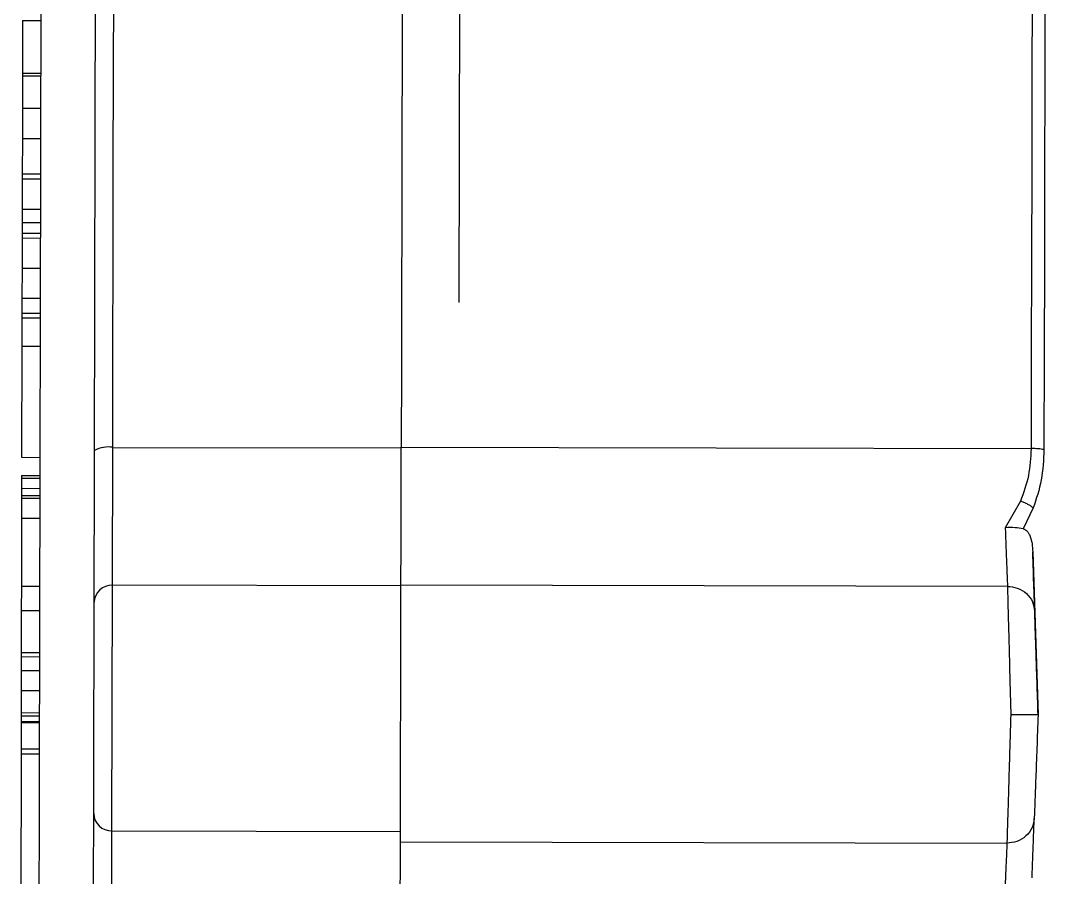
# Model space of a CAD drawing. Header units: millimetres. Extents: x 2063 to 4500, y 825 to 2548.
# Drawn here: x 2613.6 to 2669.9, y 2233.7 to 2280.8 of the extents above; entities that cross this region are included whole.
import ezdxf

# ---------------------------------------------------------------- set-up
doc = ezdxf.new("R2010")
doc.units = ezdxf.units.MM

msp = doc.modelspace()

# ---------------------------------------------------------------- linework, layer by layer
at = {"color": 7, "linetype": 'Continuous', "lineweight": 25}
for p, q in [((2637.67, 2265.298), (2637.786, 2319.4)), ((2613.703, 2280.781), (2614.703, 2280.779)), ((2613.697, 2277.749), (2613.693, 2275.962)), ((2613.697, 2277.886), (2614.697, 2277.884)), ((2613.697, 2277.749), (2614.697, 2277.747)), ((2613.693, 2275.962), (2613.69, 2274.308)), ((2613.693, 2275.962), (2614.693, 2275.96)), ((2613.69, 2274.308), (2613.685, 2272.356)), ((2613.69, 2274.308), (2614.69, 2274.306)), ((2613.685, 2272.084), (2613.681, 2270.425)), ((2613.685, 2272.356), (2614.685, 2272.354)), ((2613.685, 2272.356), (2613.685, 2272.084)), ((2613.685, 2272.084), (2614.685, 2272.082)), ((2613.681, 2270.425), (2613.68, 2269.685)), ((2613.681, 2270.425), (2614.681, 2270.422)), ((2613.68, 2269.685), (2613.678, 2269.112)), ((2613.68, 2269.685), (2614.68, 2269.683)), ((2613.678, 2268.84), (2613.674, 2267.181)), ((2613.678, 2269.112), (2614.678, 2269.11)), ((2613.678, 2269.112), (2613.678, 2268.84)), ((2613.678, 2268.84), (2614.678, 2268.838)), ((2613.674, 2267.181), (2613.671, 2265.537)), ((2613.674, 2267.181), (2614.674, 2267.178)), ((2613.671, 2265.537), (2613.669, 2264.71)), ((2613.671, 2265.537), (2614.671, 2265.535)), ((2613.669, 2264.71), (2614.669, 2264.707)), ((2613.669, 2264.71), (2613.669, 2264.46)), ((2613.669, 2264.46), (2613.665, 2262.896)), ((2613.669, 2264.46), (2614.669, 2264.458)), ((2613.665, 2262.885), (2613.652, 2256.797)), ((2613.665, 2262.896), (2614.665, 2262.894)), ((2634.496, 2257.35), (2669.082, 2257.276)), ((2613.652, 2256.797), (2614.652, 2256.794)), ((2618.637, 2249.772), (2618.653, 2257.344)), ((2618.653, 2257.344), (2634.496, 2257.31)), ((2613.65, 2255.797), (2614.65, 2255.795)), ((2613.649, 2255.095), (2613.648, 2254.703)), ((2613.65, 2255.653), (2613.649, 2255.095)), ((2613.649, 2255.095), (2614.649, 2255.092)), ((2613.65, 2255.653), (2614.65, 2255.651)), ((2613.647, 2254.559), (2613.645, 2253.461)), ((2613.648, 2254.703), (2613.647, 2254.559)), ((2613.647, 2254.559), (2614.647, 2254.557)), ((2613.648, 2254.703), (2614.648, 2254.701)), ((2668.49, 2254.387), (2667.66, 2252.933)), ((2668.549, 2254.368), (2668.49, 2254.387)), ((2669.196, 2254.014), (2668.651, 2252.866)), ((2613.645, 2253.461), (2613.637, 2249.722)), ((2613.645, 2253.461), (2614.645, 2253.459)), ((2669.172, 2251.603), (2669.465, 2242.658)), ((2613.637, 2249.722), (2613.634, 2248.393)), ((2613.637, 2249.722), (2614.637, 2249.72)), ((2618.608, 2236.291), (2618.637, 2249.772)), ((2634.48, 2249.738), (2618.637, 2249.772)), ((2667.782, 2249.709), (2634.48, 2249.78)), ((2613.634, 2248.393), (2614.634, 2248.391)), ((2613.634, 2248.393), (2613.634, 2248.213)), ((2613.634, 2248.132), (2613.632, 2247.496)), ((2613.634, 2248.213), (2613.634, 2248.132)), ((2613.632, 2247.496), (2613.632, 2247.149)), ((2613.632, 2247.149), (2613.63, 2246.282)), ((2613.63, 2246.282), (2613.629, 2246.081)), ((2613.629, 2246.081), (2614.629, 2246.079)), ((2613.629, 2246.081), (2613.629, 2245.85)), ((2613.629, 2245.85), (2613.627, 2245.242)), ((2613.629, 2245.85), (2614.629, 2245.848)), ((2613.627, 2245.242), (2613.625, 2243.99)), ((2613.627, 2245.099), (2614.627, 2245.097)), ((2613.625, 2243.99), (2613.622, 2242.776)), ((2613.625, 2243.99), (2614.625, 2243.988)), ((2613.622, 2242.776), (2614.622, 2242.774)), ((2613.621, 2242.286), (2614.621, 2242.284)), ((2613.621, 2242.286), (2613.621, 2242.229)), ((2613.621, 2242.229), (2614.621, 2242.226)), ((2613.622, 2242.603), (2614.622, 2242.601)), ((2669.465, 2242.658), (2669.465, 2242.658)), ((2613.617, 2240.521), (2613.59, 2227.792)), ((2613.618, 2240.797), (2613.617, 2240.521)), ((2613.617, 2240.521), (2614.617, 2240.519)), ((2613.618, 2240.797), (2614.618, 2240.795)), ((2618.592, 2228.719), (2618.608, 2236.291)), ((2618.608, 2236.291), (2634.451, 2236.257)), ((2634.45, 2235.685), (2667.752, 2235.614))]:
    msp.add_line(p, q, dxfattribs=at)
at = {"color": 7, "linetype": 'Continuous', "lineweight": 25, "flags": 128}
for points in [[(2618.653, 2257.344), (2618.665, 2262.603), (2618.676, 2267.774), (2618.686, 2272.833), (2618.697, 2277.756), (2618.707, 2282.523), (2618.717, 2287.111), (2618.726, 2291.5), (2618.735, 2295.669), (2618.744, 2299.6), (2618.752, 2303.275), (2618.759, 2306.677), (2618.765, 2309.792), (2618.771, 2312.604), (2618.777, 2315.102), (2618.781, 2317.273), (2618.785, 2319.109), (2618.789, 2320.6), (2618.791, 2321.741)], [(2669.219, 2321.312), (2669.216, 2320.16), (2669.213, 2318.662), (2669.209, 2316.824), (2669.205, 2314.654), (2669.199, 2312.164), (2669.193, 2309.362), (2669.187, 2306.263), (2669.179, 2302.88), (2669.172, 2299.227), (2669.163, 2295.322), (2669.154, 2291.182), (2669.145, 2286.825), (2669.135, 2282.27), (2669.125, 2277.539), (2669.115, 2272.652), (2669.104, 2267.63), (2669.093, 2262.498), (2669.082, 2257.276)], [(2669.925, 2321.023), (2669.923, 2319.875), (2669.92, 2318.382), (2669.916, 2316.551), (2669.911, 2314.389), (2669.906, 2311.908), (2669.9, 2309.117), (2669.893, 2306.029), (2669.886, 2302.658), (2669.878, 2299.019), (2669.87, 2295.128), (2669.861, 2291.003), (2669.852, 2286.661), (2669.842, 2282.124), (2669.832, 2277.41), (2669.822, 2272.54), (2669.811, 2267.537), (2669.8, 2262.423), (2669.789, 2257.221)]]:
    msp.add_lwpolyline(points, dxfattribs=at)
at = {"color": 7, "linetype": 'Continuous', "lineweight": 25}
for centre, radius, start, end in [((2618.408, 2255.813), 1.551, 80.8985, 119.1431), ((2618.604, 2248.803), 0.97, 88.0508, 177.9261), ((2618.579, 2237.261), 0.97, 181.8289, 271.7043)]:
    msp.add_arc(centre, radius, start, end, dxfattribs=at)
for points in [[(2634.633, 2321.386), (2634.632, 2320.821), (2634.629, 2319.692), (2634.624, 2317.013), (2634.616, 2313.644), (2634.608, 2309.547), (2634.598, 2304.784), (2634.586, 2299.396), (2634.573, 2293.439), (2634.559, 2286.972), (2634.545, 2280.062), (2634.529, 2272.774), (2634.513, 2265.195), (2634.502, 2259.965), (2634.496, 2257.35)], [(2634.48, 2249.78), (2634.481, 2250.137), (2634.482, 2250.851), (2634.486, 2252.65), (2634.491, 2254.833), (2634.494, 2256.511), (2634.496, 2257.35)], [(2669.789, 2257.221), (2669.74, 2257.229), (2669.642, 2257.246), (2669.467, 2257.262), (2669.278, 2257.274), (2669.147, 2257.275), (2669.082, 2257.276)], [(2634.45, 2235.685), (2634.451, 2236.01), (2634.452, 2236.66), (2634.456, 2238.371), (2634.46, 2240.44), (2634.465, 2242.733), (2634.47, 2245.025), (2634.474, 2247.094), (2634.478, 2248.806), (2634.479, 2249.455), (2634.48, 2249.78)], [(2634.434, 2228.115), (2634.435, 2228.954), (2634.439, 2230.633), (2634.444, 2232.815), (2634.448, 2234.614), (2634.449, 2235.328), (2634.45, 2235.685)]]:
    msp.add_open_spline(points, degree=3, dxfattribs=at)
for points, knots in [([(2617.653, 2257.167), (2617.658, 2259.663), (2617.669, 2264.7), (2617.685, 2272.078), (2617.7, 2279.32), (2617.715, 2286.299), (2617.729, 2292.902), (2617.742, 2298.995), (2617.754, 2304.488), (2617.764, 2309.299), (2617.773, 2313.362), (2617.78, 2316.631), (2617.786, 2319.17), (2617.788, 2320.232), (2617.789, 2320.759)], [0, 0, 0, 0, 0.0799588, 0.1613715, 0.2441424, 0.3288926, 0.4142166, 0.5, 0.5857784, 0.6711024, 0.7558576, 0.8386237, 0.9200388, 1, 1, 1, 1]), ([(2614.769, 2311.54), (2614.769, 2311.485), (2614.769, 2311.375), (2614.767, 2310.465), (2614.764, 2308.979), (2614.759, 2306.805), (2614.753, 2303.975), (2614.746, 2300.461), (2614.737, 2296.307), (2614.726, 2291.563), (2614.715, 2286.302), (2614.703, 2280.61), (2614.69, 2274.587), (2614.677, 2268.364), (2614.663, 2261.999), (2614.65, 2255.646), (2614.636, 2249.307), (2614.627, 2245.129), (2614.623, 2243.04)], [0, 0, 0, 0, 0.058246, 0.116497, 0.17824, 0.239988, 0.303803, 0.368626, 0.434138, 0.5, 0.565862, 0.631374, 0.696197, 0.760012, 0.821755, 0.883503, 0.94175, 1, 1, 1, 1]), ([(2613.703, 2280.781), (2613.703, 2280.451), (2613.701, 2279.814), (2613.7, 2279.037), (2613.698, 2278.426), (2613.698, 2278.104), (2613.697, 2277.935), (2613.697, 2277.886)], [0, 0, 0, 0, 0.328754, 0.633799, 0.764636, 0.93153, 1, 1, 1, 1]), ([(2613.697, 2277.886), (2613.697, 2277.823), (2613.697, 2277.738), (2613.697, 2277.76), (2613.697, 2277.766)], [0, 0, 0, 0, 0.737807, 1, 1, 1, 1]), ([(2617.635, 2248.838), (2617.636, 2249.229), (2617.638, 2250.024), (2617.642, 2252.014), (2617.647, 2254.427), (2617.651, 2256.264), (2617.653, 2257.167)], [0, 0, 0, 0, 0.245796, 0.5, 0.754204, 1, 1, 1, 1]), ([(2669.082, 2257.276), (2669.054, 2256.774), (2668.998, 2255.747), (2668.662, 2254.847), (2668.49, 2254.387)], [0, 0, 0, 0, 0.48849, 1, 1, 1, 1]), ([(2669.789, 2257.221), (2669.761, 2256.655), (2669.704, 2255.52), (2669.366, 2254.517), (2669.196, 2254.014)], [0, 0, 0, 0, 0.499286, 1, 1, 1, 1]), ([(2613.65, 2255.797), (2613.65, 2255.794), (2613.65, 2255.789), (2613.65, 2255.592), (2613.649, 2255.546)], [0, 0, 0, 0, 0.770116, 1, 1, 1, 1]), ([(2669.196, 2254.014), (2669.153, 2254.049), (2669.067, 2254.119), (2668.906, 2254.215), (2668.732, 2254.302), (2668.61, 2254.346), (2668.549, 2254.368)], [0, 0, 0, 0, 0.2473909, 0.4997222, 0.7521965, 1, 1, 1, 1]), ([(2668.651, 2252.866), (2668.508, 2252.893), (2668.218, 2252.949), (2667.847, 2252.938), (2667.66, 2252.933)], [0, 0, 0, 0, 0.494817, 1, 1, 1, 1]), ([(2667.66, 2252.933), (2667.687, 2252.218), (2667.739, 2250.835), (2667.768, 2250.076), (2667.782, 2249.709)], [0, 0, 0, 0, 0.516726, 1, 1, 1, 1]), ([(2668.651, 2252.866), (2668.692, 2252.853), (2668.773, 2252.828), (2668.881, 2252.728), (2668.97, 2252.592), (2669.066, 2252.367), (2669.145, 2252.03), (2669.162, 2251.751), (2669.172, 2251.603)], [0, 0, 0, 0, 0.111673, 0.222473, 0.333752, 0.456252, 0.712674, 1, 1, 1, 1]), ([(2669.278, 2248.349), (2669.266, 2248.733), (2669.24, 2249.515), (2669.195, 2250.9), (2669.172, 2251.603)], [0, 0, 0, 0, 0.4921548, 1, 1, 1, 1]), ([(2667.782, 2249.709), (2667.789, 2249.444), (2667.803, 2248.904), (2667.838, 2247.502), (2667.88, 2245.916), (2667.923, 2244.252), (2667.95, 2243.218), (2667.964, 2242.661)], [0, 0, 0, 0, 0.210699, 0.428308, 0.661362, 0.817576, 1, 1, 1, 1]), ([(2667.782, 2249.709), (2667.967, 2249.691), (2668.351, 2249.653), (2668.849, 2249.34), (2669.199, 2248.882), (2669.252, 2248.522), (2669.278, 2248.349)], [0, 0, 0, 0, 0.240153, 0.499483, 0.759101, 1, 1, 1, 1]), ([(2613.634, 2248.393), (2613.633, 2247.918), (2613.631, 2246.836), (2613.63, 2246.274), (2613.629, 2246.122), (2613.629, 2246.081)], [0, 0, 0, 0, 0.364385, 0.830851, 1, 1, 1, 1]), ([(2617.623, 2243.034), (2617.624, 2243.645), (2617.627, 2244.898), (2617.63, 2246.614), (2617.633, 2248.032), (2617.635, 2248.573), (2617.635, 2248.838)], [0, 0, 0, 0, 0.244178, 0.5, 0.755822, 1, 1, 1, 1]), ([(2669.465, 2242.658), (2669.445, 2243.274), (2669.404, 2244.505), (2669.349, 2246.177), (2669.304, 2247.562), (2669.287, 2248.086), (2669.278, 2248.349)], [0, 0, 0, 0, 0.249914, 0.499831, 0.749722, 1, 1, 1, 1]), ([(2613.629, 2245.85), (2613.629, 2245.823), (2613.629, 2245.767), (2613.628, 2245.617), (2613.628, 2245.408), (2613.627, 2245.228), (2613.627, 2245.121), (2613.627, 2245.099)], [0, 0, 0, 0, 0.282135, 0.566109, 0.757606, 0.950164, 1, 1, 1, 1]), ([(2613.622, 2242.747), (2613.622, 2242.675), (2613.622, 2242.458), (2613.621, 2242.355), (2613.621, 2242.286)], [0, 0, 0, 0, 0.332232, 1, 1, 1, 1]), ([(2613.622, 2242.776), (2613.622, 2242.773), (2613.622, 2242.766), (2613.622, 2242.708), (2613.622, 2242.638), (2613.622, 2242.603)], [0, 0, 0, 0, 0.35686, 0.67714, 1, 1, 1, 1]), ([(2614.623, 2243.04), (2614.618, 2240.951), (2614.609, 2236.773), (2614.596, 2230.434), (2614.582, 2224.082), (2614.569, 2217.716), (2614.555, 2211.493), (2614.542, 2205.47), (2614.53, 2199.778), (2614.519, 2194.517), (2614.509, 2189.773), (2614.5, 2185.619), (2614.492, 2182.105), (2614.486, 2179.275), (2614.482, 2177.101), (2614.479, 2175.615), (2614.477, 2174.705), (2614.476, 2174.595), (2614.476, 2174.54)], [0, 0, 0, 0, 0.058247, 0.116497, 0.17824, 0.239988, 0.303803, 0.368626, 0.434138, 0.5, 0.565862, 0.631374, 0.696197, 0.760012, 0.821755, 0.883503, 0.941749, 1, 1, 1, 1]), ([(2617.61, 2237.23), (2617.611, 2237.494), (2617.612, 2238.035), (2617.615, 2239.453), (2617.619, 2241.169), (2617.621, 2242.422), (2617.623, 2243.034)], [0, 0, 0, 0, 0.244178, 0.5, 0.755822, 1, 1, 1, 1]), ([(2613.621, 2242.228), (2613.62, 2241.825), (2613.619, 2241.135), (2613.618, 2240.896), (2613.618, 2240.797)], [0, 0, 0, 0, 0.58376, 1, 1, 1, 1]), ([(2667.964, 2242.661), (2667.947, 2242.104), (2667.916, 2241.07), (2667.866, 2239.405), (2667.817, 2237.819), (2667.776, 2236.418), (2667.76, 2235.879), (2667.752, 2235.614)], [0, 0, 0, 0, 0.182468, 0.338737, 0.571946, 0.789459, 1, 1, 1, 1]), ([(2669.465, 2242.658), (2669.452, 2242.658), (2669.423, 2242.658), (2669.203, 2242.659), (2668.916, 2242.66), (2668.632, 2242.662), (2668.308, 2242.662), (2668.078, 2242.661), (2667.964, 2242.661)], [0, 0, 0, 0, 0.18848, 0.4272136, 0.5636211, 0.7073559, 0.8543277, 1, 1, 1, 1]), ([(2669.465, 2242.658), (2669.442, 2242.04), (2669.396, 2240.811), (2669.335, 2239.15), (2669.283, 2237.762), (2669.264, 2237.235), (2669.254, 2236.968)], [0, 0, 0, 0, 0.2507124, 0.4986063, 0.745722, 1, 1, 1, 1]), ([(2617.593, 2228.9), (2617.594, 2229.803), (2617.598, 2231.64), (2617.604, 2234.053), (2617.608, 2236.043), (2617.609, 2236.839), (2617.61, 2237.23)], [0, 0, 0, 0, 0.245796, 0.5, 0.754204, 1, 1, 1, 1]), ([(2669.254, 2236.968), (2669.227, 2236.794), (2669.172, 2236.434), (2668.82, 2235.978), (2668.321, 2235.668), (2667.937, 2235.631), (2667.752, 2235.613)], [0, 0, 0, 0, 0.240896, 0.500515, 0.759846, 1, 1, 1, 1]), ([(2669.133, 2233.714), (2669.159, 2234.413), (2669.211, 2235.797), (2669.24, 2236.58), (2669.254, 2236.968)], [0, 0, 0, 0, 0.504369, 1, 1, 1, 1]), ([(2667.752, 2235.614), (2667.736, 2235.247), (2667.704, 2234.488), (2667.646, 2233.105), (2667.616, 2232.391)], [0, 0, 0, 0, 0.483329, 1, 1, 1, 1])]:
    msp.add_open_spline(points, degree=3, knots=knots, dxfattribs=at)

doc.saveas('drawing.dxf')
